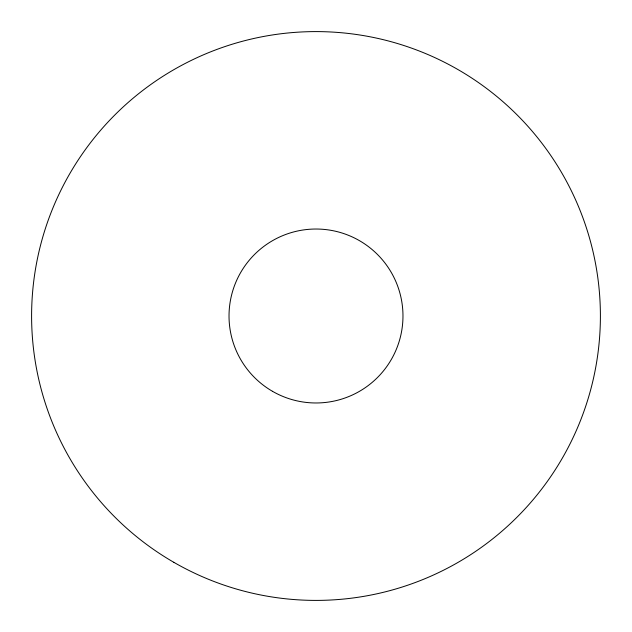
<?xml version="1.0" encoding="UTF-8"?>
<svg xmlns="http://www.w3.org/2000/svg" width="632" height="632" viewBox="0 0 632 632"><rect width="100%" height="100%" fill="white"/><g stroke="black" fill="none" stroke-linecap="round" stroke-linejoin="round"><path stroke-width="0.95" d="M272.51 391.319A86.971 86.971 0 0 0 402.971 316A86.971 86.971 0 0 0 272.51 240.681A86.971 86.971 0 0 0 272.51 391.319M173.8 562.298A284.4 284.4 0 0 0 600.4 316A284.4 284.4 0 0 0 173.8 69.702A284.4 284.4 0 0 0 173.8 562.298"/></g></svg>
